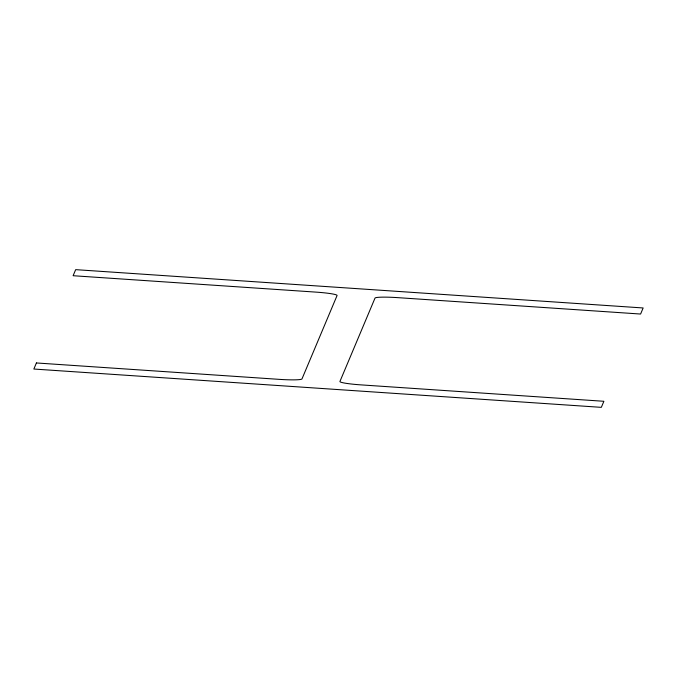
<?xml version="1.0" encoding="UTF-8"?>
<svg xmlns="http://www.w3.org/2000/svg" width="677" height="677" viewBox="0 0 677 677"><rect width="100%" height="100%" fill="white"/><g stroke="black" fill="none" stroke-linecap="round" stroke-linejoin="round"><path stroke-width="1.02" d="M36.406 362.957L33.85 369.033L601.328 407.351L603.884 401.283L360.926 384.875A21.867 1.98 3.7 0 1 339.93 381.473L375.016 298.092A21.867 1.98 3.7 0 1 397.644 297.635L640.594 314.043L643.15 307.967L75.672 269.649L73.116 275.717L316.074 292.125A21.867 1.98 3.7 0 1 337.07 295.527L301.984 378.908A21.867 1.98 3.7 0 1 279.356 379.365L36.406 362.957"/></g></svg>
